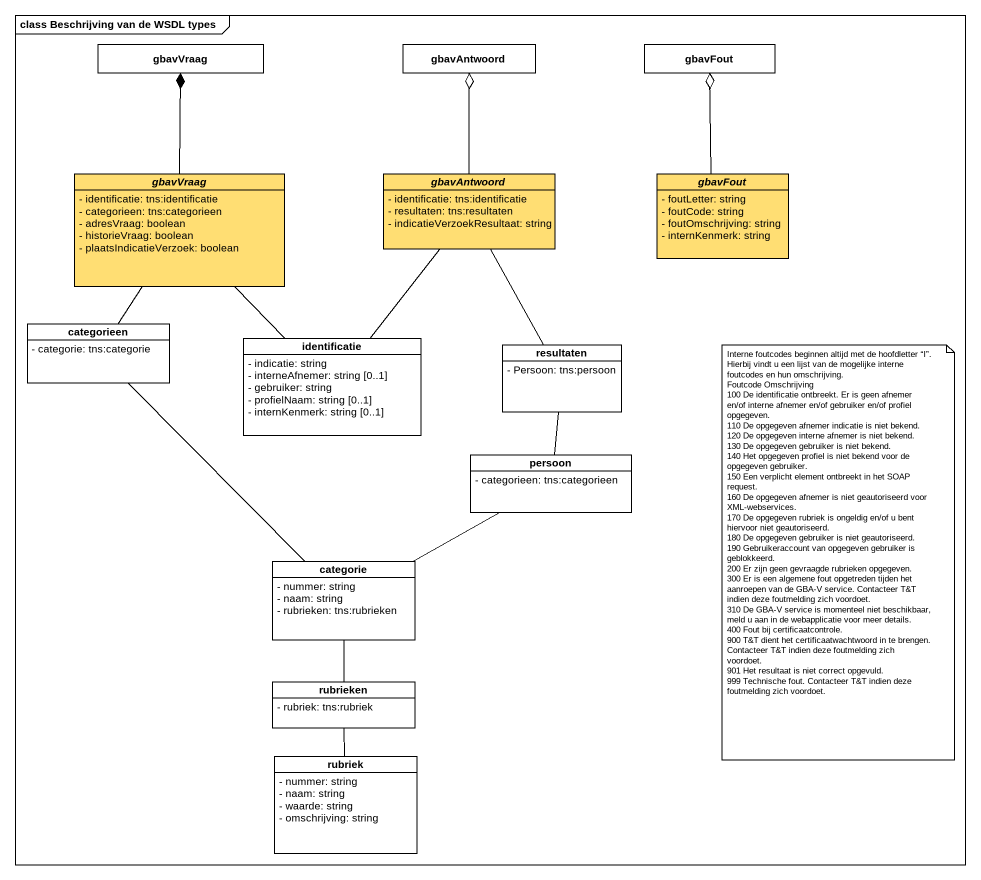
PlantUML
@startuml
mainframe class Beschrijving van de WSDL types
hide circle
hide empty members
skinparam classAttributeIconSize 0
class gbavVraag
class gbavAntwoord
class gbavFout
abstract class "gbavVraag" as gbavVraag_2 #FFDE73 {
  - identificatie: tns:identificatie
  - categorieen: tns:categorieen
  - adresVraag: boolean
  - historieVraag: boolean
  - plaatsIndicatieVerzoek: boolean
}
abstract class "gbavAntwoord" as gbavAntwoord_2 #FFDE73 {
  - identificatie: tns:identificatie
  - resultaten: tns:resultaten
  - indicatieVerzoekResultaat: string
}
abstract class "gbavFout" as gbavFout_2 #FFDE73 {
  - foutLetter: string
  - foutCode: string
  - foutOmschrijving: string
  - internKenmerk: string
}
class categorieen {
  - categorie: tns:categorie
}
class identificatie {
  - indicatie: string
  - interneAfnemer: string [0..1]
  - gebruiker: string
  - profielNaam: string [0..1]
  - internKenmerk: string [0..1]
}
class resultaten {
  - Persoon: tns:persoon
}
class persoon {
  - categorieen: tns:categorieen
}
class categorie {
  - nummer: string
  - naam: string
  - rubrieken: tns:rubrieken
}
class rubrieken {
  - rubriek: tns:rubriek
}
class rubriek {
  - nummer: string
  - naam: string
  - waarde: string
  - omschrijving: string
}
gbavVraag_2 -up-* gbavVraag
gbavVraag_2 -- identificatie
gbavAntwoord_2 -up-o gbavAntwoord
gbavAntwoord_2 -- resultaten
gbavFout_2 -up-o gbavFout
categorieen -up- gbavVraag_2
categorieen -- categorie
identificatie -up- gbavAntwoord_2
resultaten -- persoon
persoon -left- categorie
categorie -- rubrieken
rubriek -up- rubrieken
note as N1
  Interne foutcodes beginnen altijd met de hoofdletter “I”. Hierbij vindt u een lijst van de mogelijke interne foutcodes en hun omschrijving.
  Foutcode Omschrijving
  100 De identificatie ontbreekt. Er is geen afnemer en/of interne afnemer en/of gebruiker en/of profiel opgegeven.
  110 De opgegeven afnemer indicatie is niet bekend.
  120 De opgegeven interne afnemer is niet bekend.
  130 De opgegeven gebruiker is niet bekend.
  140 Het opgegeven profiel is niet bekend voor de opgegeven gebruiker.
  150 Een verplicht element ontbreekt in het SOAP request.
  160 De opgegeven afnemer is niet geautoriseerd voor XML-webservices.
  170 De opgegeven rubriek is ongeldig en/of u bent hiervoor niet geautoriseerd.
  180 De opgegeven gebruiker is niet geautoriseerd.
  190 Gebruikeraccount van opgegeven gebruiker is geblokkeerd.
  200 Er zijn geen gevraagde rubrieken opgegeven.
  300 Er is een algemene fout opgetreden tijden het aanroepen van de GBA-V service. Contacteer T&T indien deze foutmelding zich voordoet.
  310 De GBA-V service is momenteel niet beschikbaar, meld u aan in de webapplicatie voor meer details.
  400 Fout bij certificaatcontrole.
  900 T&T dient het certificaatwachtwoord in te brengen. Contacteer T&T indien deze foutmelding zich voordoet.
  901 Het resultaat is niet correct opgevuld.
  999 Technische fout. Contacteer T&T indien deze foutmelding zich voordoet.
end note
@enduml
